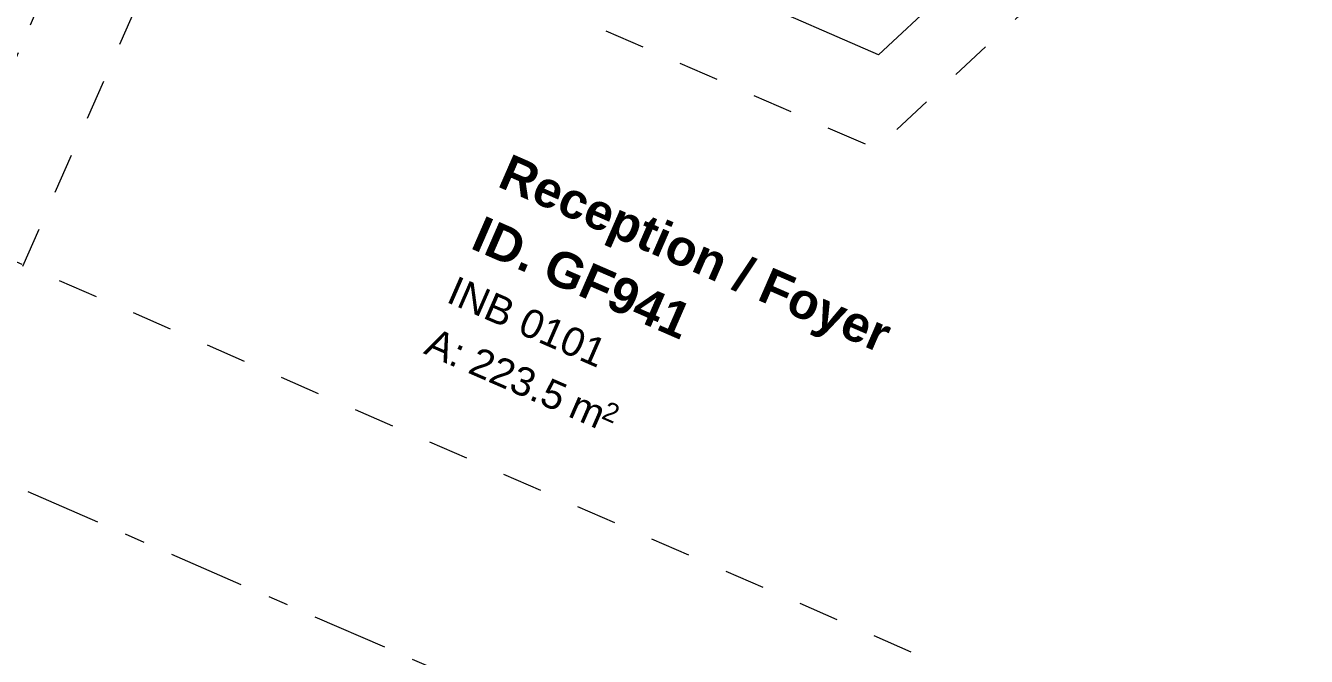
# Model space of a CAD drawing. Header units: millimetres. Extents: x -89663 to 74273, y -103666 to 18539.
# Drawn here: x -18609 to -9662, y -26662 to -22256 of the extents above; entities that cross this region are included whole.
import ezdxf
from ezdxf.enums import TextEntityAlignment as Align

# ---------------------------------------------------------------- set-up
doc = ezdxf.new("R2010")
doc.units = ezdxf.units.MM
doc.header["$MEASUREMENT"] = 0
doc.linetypes.add('Dashed', pattern=[564.444447, 282.222223, -282.222223])
doc.linetypes.add('Double Dashed', pattern=[1093.611073, 529.166651, -211.666656, 141.111112, -211.666656])
for name, color, linetype in [('A-95-MC_Marker_Section_P2.Marker', 7, 'Continuous'), ('New_A-05-M_Gross_Int_Circulation', 7, 'Continuous'), ('New_A-15-MG_Structural_Grid_Phase_2', 7, 'Continuous'), ('New_A-95-D_Dim_Grid.Dim', 7, 'Continuous')]:
    doc.layers.add(name, color=color, linetype=linetype)
for name, color, linetype, lineweight in [('A-95-MC_Marker_Section_P2.Marker_Pen_No__1', 7, 'Continuous', 13), ('New_A-95-D_Dim_Grid.Dim_Pen_No__4', 7, 'Continuous', 20), ('New_A-95-P_Drawing_Pen_No__1', 7, 'Continuous', 13), ('New_ArchiCAD Zone Stamps_Pen_No__6', 7, 'Continuous', 35)]:
    doc.layers.add(name, color=color, linetype=linetype, lineweight=lineweight)
doc.layers.add('New_A-05-M_Gross_Int_Circulation_Pen_No__74', color=7, linetype='Continuous', lineweight=20, true_color=0x606060)
doc.layers.add('New_A-15-MG_Structural_Grid_Phase_2_Pen_No__222', color=7, linetype='Continuous', lineweight=13, true_color=0x65af33)
doc.styles.add('GENERATED_STYLE_1', font='')
doc.styles.add('GENERATED_STYLE_3', font='')
doc.styles.add('GENERATED_STYLE_4', font='')
doc.styles.get('GENERATED_STYLE_1').set_extended_font_data('Arial', bold=True)
doc.styles.get('GENERATED_STYLE_3').set_extended_font_data('Arial')
doc.styles.get('GENERATED_STYLE_4').set_extended_font_data('Swis721 BT')
doc.dimstyles.new('GENERATED_STYLE__2', dxfattribs={"dimtxt": 300, "dimasz": 95, "dimexe": 0.18, "dimexo": 0, "dimgap": 0.09, "dimtad": 1, "dimdec": 0, "dimzin": 0, "dimdsep": 46, "dimtxsty": 'GENERATED_STYLE_4', "dimblk": 'ARROWHEAD_2', "dimblk1": 'ARROWHEAD_2', "dimblk2": 'ARROWHEAD_2', "dimcen": 0.09, "dimclrd": 7, "dimclre": 7, "dimclrt": 7, "dimadec": 0, "dimazin": 0, "dimtfac": 1, "dimtdec": 4, "dimtmove": 0, "dimatfit": 3, "dimfxl": 1, "dimtolj": 1, "dimtzin": 0, "dimarcsym": 0})

# ---------------------------------------------------------------- blocks, each defined once
blk = doc.blocks.new('Reception _ Foyer_INB 0101_5_1', base_point=(-14362.8, -24718.3))
at = {"layer": 'New_A-05-M_Gross_Int_Circulation_Pen_No__74', "linetype": 'Continuous'}
for p, q in [((-9801.7, -19806.1), (-12651.7, -22459.5)), ((-12651.7, -22459.5), (-16297.1, -20869.9))]:
    blk.add_line(p, q, dxfattribs=at)
at = {"layer": 'New_ArchiCAD Zone Stamps_Pen_No__6'}
for tag, height, style, p in [('ROOM_NAME', 250, 'GENERATED_STYLE_1', (-15222, -23147.2)), ('zoneNameLine2', 250, 'GENERATED_STYLE_1', (-15410.4, -23579.3)), ('ROOM_NUMBER', 200, 'GENERATED_STYLE_3', (-15598.9, -24000)), ('measuredAreaCode', 200, 'GENERATED_STYLE_3', (-15755.9, -24360.1)), ('DUMMY_649', 200, 'GENERATED_STYLE_3', (-15448.5, -24494.2)), ('DUMMY_650', 200, 'GENERATED_STYLE_3', (-14819.3, -24768.5)), ('DUMMY_651', 133.3, 'GENERATED_STYLE_3', (-14540, -24875.1))]:
    blk.add_attdef(tag, text='', height=height, rotation=336.44041, dxfattribs=dict(at, style=style)).set_placement(p, align=Align.TOP_LEFT)
blk = doc.blocks.new('*D1296')
at = {"layer": 'New_A-95-D_Dim_Grid.Dim_Pen_No__4', "linetype": 'Continuous'}
for p, q in [((-19161.7, -13699.9), (-16228.8, -6973.8)), ((-19075.8, -13737.4), (-19247.7, -13662.5)), ((-19204.6, -13641.9), (-19118.9, -13758)), ((-21839.7, -19841.5), (-19161.7, -13699.9)), ((-23398.6, -23416.4), (-21839.7, -19841.5)), ((-21753.8, -19878.9), (-21925.7, -19804)), ((-21882.6, -19783.4), (-21796.9, -19899.5))]:
    blk.add_line(p, q, dxfattribs=at)
at = {"layer": 'New_A-95-D_Dim_Grid.Dim_Pen_No__4', "insert": (-20767.6, -17232.5), "char_height": 300, "attachment_point": 7, "rotation": 66.44041, "style": 'GENERATED_STYLE_4'}
blk.add_mtext('\\A1;{\\fSwis721 BT|b0|i0|c0|p34;6,700}', dxfattribs=at)
blk = doc.blocks.new('ARROWHEAD_2')
at = {"color": 0, "linetype": 'Continuous', "lineweight": 0}
for p, q in [((0, 0), (-1, 0)), ((-0.378, -0.655), (0.378, 0.655))]:
    blk.add_line(p, q, dxfattribs=at)
blk = doc.blocks.new('Standard grid marker_28')
at = {"layer": 'New_A-15-MG_Structural_Grid_Phase_2_Pen_No__222', "linetype": 'Double Dashed'}
blk.add_line((705.1, 0), (53258.1, 0), dxfattribs=at)
at = {"layer": 'New_A-15-MG_Structural_Grid_Phase_2_Pen_No__222', "style": 'GENERATED_STYLE_4'}
for tag, p in [('AC_MarkerText_1_0', (-500, 38.7)), ('AC_MarkerText_1_1', (54463.2, 38.7))]:
    blk.add_attdef(tag, text='', height=350, rotation=180, dxfattribs=at).set_placement(p, align=Align.MIDDLE_CENTER)
blk = doc.blocks.new('Standard grid marker_36')
at = {"layer": 'New_A-15-MG_Structural_Grid_Phase_2_Pen_No__222', "linetype": 'Double Dashed'}
blk.add_line((18746, 0), (39496.4, 0), dxfattribs=at)
at = {"layer": 'New_A-15-MG_Structural_Grid_Phase_2_Pen_No__222', "style": 'GENERATED_STYLE_4'}
for tag, p in [('AC_MarkerText_1_0', (-500, 41.2)), ('AC_MarkerText_1_1', (58742.4, 41.2))]:
    blk.add_attdef(tag, text='', height=350, rotation=270, dxfattribs=at).set_placement(p, align=Align.MIDDLE_CENTER)
blk = doc.blocks.new('Cutting Plane_3_1', base_point=(-25330.5, -21002.6))
at = {"layer": 'A-95-MC_Marker_Section_P2.Marker_Pen_No__1', "linetype": 'Dashed'}
blk.add_line((-25101.3, -21102.5), (22391.9, -41811.9), dxfattribs=at)

msp = doc.modelspace()

# ---------------------------------------------------------------- linework, layer by layer
at = {"layer": 'New_A-95-P_Drawing_Pen_No__1', "linetype": 'Dashed', "flags": 128}
msp.add_lwpolyline([(-6893.4, -17740.4), (-5132.1, -18508.5), (-10648, -31158.2), (-19997.8, -27081.2), (-17373.8, -21063.7), (-12667.4, -23116)], close=True, dxfattribs=at)

# ---------------------------------------------------------------- block references
at = {"layer": 'A-95-MC_Marker_Section_P2.Marker'}
msp.add_blockref('Cutting Plane_3_1', (-25330.5, -21002.6), dxfattribs=at)
at = {"layer": 'New_A-05-M_Gross_Int_Circulation', "linetype": 'Continuous'}
ref = msp.add_blockref('Reception _ Foyer_INB 0101_5_1', (-14362.8, -24718.3), dxfattribs=at)
ref.add_attrib('ROOM_NAME', 'Reception / Foyer', dxfattribs={"layer": 'New_ArchiCAD Zone Stamps_Pen_No__6', "color": 7, "height": 250, "rotation": 336.44041, "style": 'GENERATED_STYLE_1'}).set_placement((-15222, -23147.2), align=Align.TOP_LEFT)
ref.add_attrib('ROOM_NUMBER', 'INB 0101', dxfattribs={"layer": 'New_ArchiCAD Zone Stamps_Pen_No__6', "color": 7, "height": 200, "rotation": 336.44041, "style": 'GENERATED_STYLE_3'}).set_placement((-15598.9, -24000), align=Align.TOP_LEFT)
ref.add_attrib('zoneNameLine2', 'ID. GF941', dxfattribs={"layer": 'New_ArchiCAD Zone Stamps_Pen_No__6', "color": 7, "height": 250, "rotation": 336.44041, "style": 'GENERATED_STYLE_1'}).set_placement((-15410.4, -23579.3), align=Align.TOP_LEFT)
ref.add_attrib('measuredAreaCode', 'A: ', dxfattribs={"layer": 'New_ArchiCAD Zone Stamps_Pen_No__6', "color": 7, "height": 200, "rotation": 336.44041, "style": 'GENERATED_STYLE_3'}).set_placement((-15755.9, -24360.1), align=Align.TOP_LEFT)
ref.add_attrib('DUMMY_649', '223.5', dxfattribs={"layer": 'New_ArchiCAD Zone Stamps_Pen_No__6', "color": 7, "height": 200, "rotation": 336.44041, "style": 'GENERATED_STYLE_3'}).set_placement((-15448.5, -24494.2), align=Align.TOP_LEFT)
ref.add_attrib('DUMMY_650', ' m', dxfattribs={"layer": 'New_ArchiCAD Zone Stamps_Pen_No__6', "color": 7, "height": 200, "rotation": 336.44041, "style": 'GENERATED_STYLE_3'}).set_placement((-14819.3, -24768.5), align=Align.TOP_LEFT)
ref.add_attrib('DUMMY_651', '2', dxfattribs={"layer": 'New_ArchiCAD Zone Stamps_Pen_No__6', "color": 7, "height": 133.3, "rotation": 336.44041, "style": 'GENERATED_STYLE_3'}).set_placement((-14540, -24875.1), align=Align.TOP_LEFT)
at = {"layer": 'New_A-15-MG_Structural_Grid_Phase_2', "color": 8, "linetype": 'Continuous', "lineweight": 15, "zscale": 1000}
for name, p, rotation in [('Standard grid marker_36', (-30734.1, -50137), 66.44041158399293), ('Standard grid marker_28', (22639.6, -43491.3), 156.4404115839929)]:
    msp.add_blockref(name, p, dxfattribs=dict(at, rotation=rotation))

# ---------------------------------------------------------------- dimensions: what is measured, and where the dimension line sits
at = {"layer": 'New_A-95-D_Dim_Grid.Dim', "linetype": 'Continuous'}
dim = msp.add_linear_dim(base=(-19161.7, -13699.9), p1=(-23837, -18970.6), p2=(-17568.2, -14394.8), angle=66.44041, dimstyle='GENERATED_STYLE__2', dxfattribs=at)
dim.commit()
dim.dimension.update_dxf_attribs({"geometry": '*D1296', "text_midpoint": (-20693.3, -16686.9), "dimtype": 160, "text_rotation": 66.44041})

doc.saveas('drawing.dxf')
